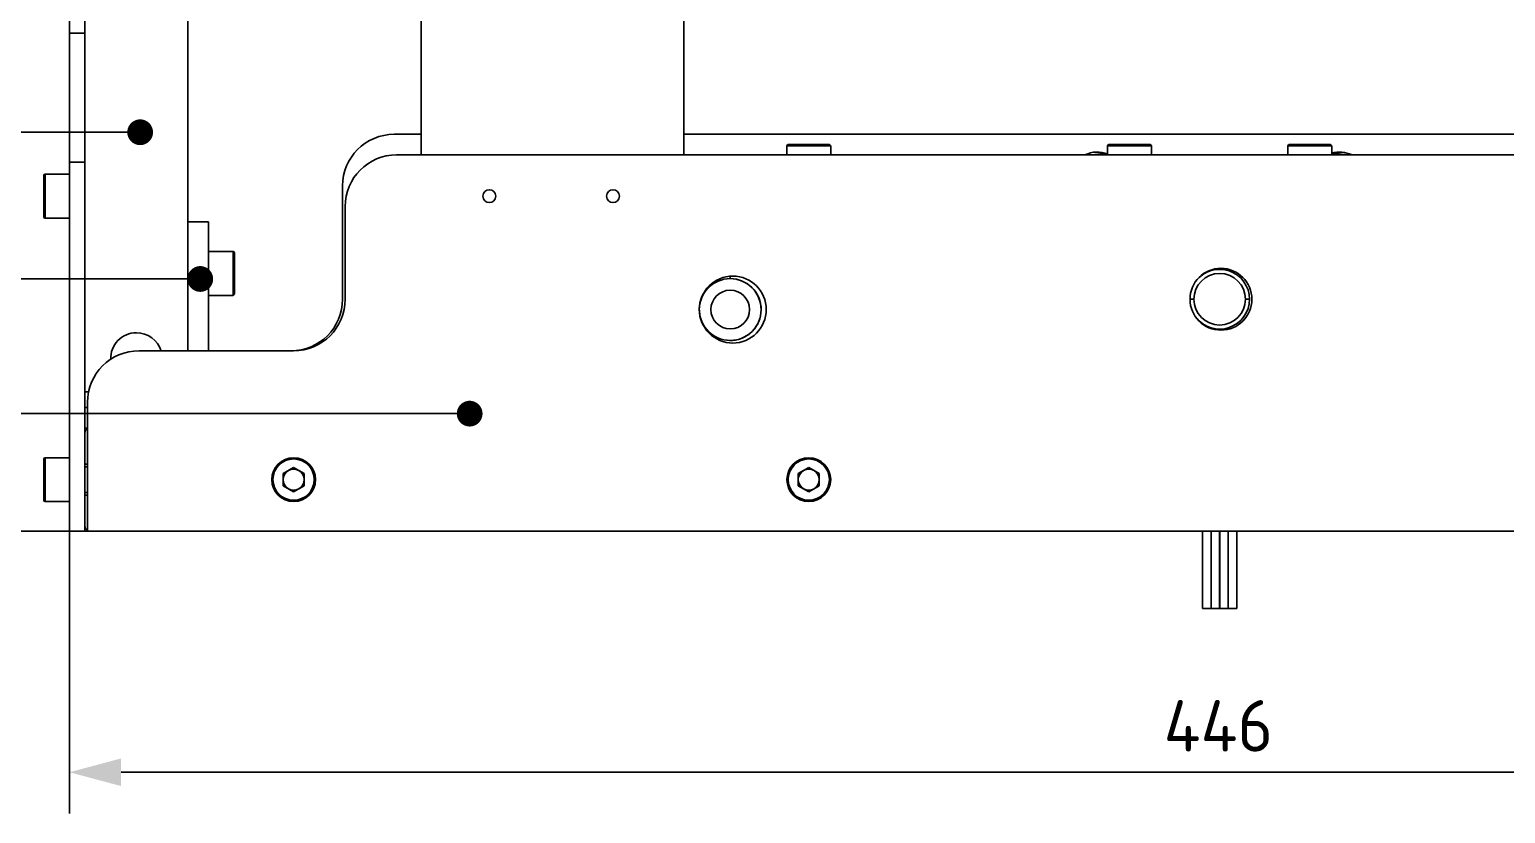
# Model space of a CAD drawing. Header units: millimetres. Extents: x -190 to 12889, y -227 to 3957.
# Drawn here: x 10911.4 to 11197.9, y 1087.6 to 1239.8 of the extents above; entities that cross this region are included whole.
import ezdxf
from ezdxf import colors
from ezdxf.entities.mleader import LeaderData, LeaderLine
from ezdxf.math import Vec2, Vec3

# ---------------------------------------------------------------- set-up
doc = ezdxf.new("R2010")
doc.units = ezdxf.units.MM
doc.header["$LTSCALE"] = 0.7
doc.header["$PDMODE"] = 35
doc.header["$PDSIZE"] = -4
doc.layers.get('0').update_dxf_attribs({"color": 255})
doc.layers.add('DIM', color=94, linetype='Continuous', lineweight=25)
doc.styles.add('TCVN-7284', font='tcvn+7284-2003r.ttf')
doc.styles.add('TCVN7824', font='tcvn+7284-2003r.ttf', dxfattribs={"height": 3.5})
doc.dimstyles.new('TCVN_ISO-25_RadiusDia', dxfattribs={"dimtxt": 2.5, "dimasz": 2.5, "dimexe": 2, "dimexo": 0, "dimgap": 1, "dimtad": 1, "dimtoh": 1, "dimtxsty": 'TCVN-7284', "dimblk": 'Arrow', "dimcen": 0, "dimclrd": 256, "dimclre": 256, "dimclrt": 256, "dimadec": 0, "dimazin": 0, "dimtfac": 1, "dimtofl": 0, "dimtmove": 1, "dimatfit": 0, "dimldrblk": 'Arrow', "dimfxl": 1, "dimlwd": -1, "dimlwe": -1, "dimarcsym": 0})

# ---------------------------------------------------------------- blocks, each defined once
blk = doc.blocks.new('Arrow')
at = {"layer": 'DIM'}
blk.add_solid([(-1, 0.268), (-1, -0.268), (0, 0)], dxfattribs=at)
blk = doc.blocks.new('*D940')
at = {"layer": 'Defpoints', "color": 0, "ltscale": 0.2, "transparency": 16777216}
for p in [(10861.79, 1567.43), (10919.13, 1567.43), (10919.13, 1142.43)]:
    blk.add_point(p, dxfattribs=at)
at = {"layer": 'DIM', "ltscale": 0.2, "transparency": 16777216}
for p, q in [((10919.13, 1567.43), (10853.79, 1567.43)), ((10861.79, 1152.43), (10861.79, 1557.43)), ((10919.13, 1142.43), (10853.79, 1142.43))]:
    blk.add_line(p, q, dxfattribs=at)
at = {"layer": 'DIM', "ltscale": 0.2, "transparency": 16777216, "xscale": 10.00000000000109, "yscale": 10.00000000000109, "zscale": 10.00000000000109}
for p, rotation in [((10861.79, 1567.43), 90), ((10861.79, 1142.43), 270)]:
    blk.add_blockref('Arrow', p, dxfattribs=dict(at, rotation=rotation))
at = {"layer": 'DIM', "ltscale": 0.2, "transparency": 16777216, "insert": (10852.79, 1354.93), "char_height": 10, "attachment_point": 5, "rotation": 90, "style": 'TCVN-7284'}
blk.add_mtext('425', dxfattribs=at)
blk = doc.blocks.new('*D942')
at = {"layer": 'Defpoints', "color": 0, "ltscale": 0.2, "transparency": 16777216}
for p in [(10919.13, 1142.43), (11365.13, 1142.43), (11365.13, 1095.64)]:
    blk.add_point(p, dxfattribs=at)
at = {"layer": 'DIM', "ltscale": 0.2, "transparency": 16777216}
for p, q in [((10919.13, 1142.43), (10919.13, 1087.64)), ((11365.13, 1142.43), (11365.13, 1087.64)), ((10929.13, 1095.64), (11355.13, 1095.64))]:
    blk.add_line(p, q, dxfattribs=at)
at = {"layer": 'DIM', "ltscale": 0.2, "transparency": 16777216, "xscale": 10.00000000000109, "yscale": 10.00000000000109, "zscale": 10.00000000000109, "rotation": 180}
blk.add_blockref('Arrow', (10919.13, 1095.64), dxfattribs=at)
at = {"layer": 'DIM', "ltscale": 0.2, "transparency": 16777216, "xscale": 10.00000000000109, "yscale": 10.00000000000109, "zscale": 10.00000000000109}
blk.add_blockref('Arrow', (11365.13, 1095.64), dxfattribs=at)
at = {"layer": 'DIM', "ltscale": 0.2, "transparency": 16777216, "insert": (11142.13, 1104.64), "char_height": 10, "attachment_point": 5, "style": 'TCVN-7284'}
blk.add_mtext('446', dxfattribs=at)
blk = doc.blocks.new('_Dot')
at = {"color": 0, "linetype": 'ByBlock', "lineweight": -2}
blk.add_line((-0.5, 0), (-1, 0), dxfattribs=at)
at = {"color": 0, "linetype": 'ByBlock', "const_width": 0.5}
blk.add_lwpolyline([(-0.25, 0, 1), (0.25, 0, 1)], format="xyb", close=True, dxfattribs=at)

msp = doc.modelspace()

# ---------------------------------------------------------------- linework, layer by layer
at = {"color": 7, "linetype": 'Continuous', "lineweight": 25}
for p, q in [((10919.1283, 1285.1083), (10919.1283, 1239.0314)), ((10922.1283, 1285.1083), (10922.1283, 1239.0314)), ((10987.3783, 1262.4288), (10987.3783, 1215.4288)), ((11038.3783, 1262.4288), (11038.3783, 1215.4288)), ((10942.1283, 1177.4288), (10942.1283, 1252.4288)), ((10922.1283, 1239.0314), (10919.1283, 1239.0314)), ((10919.1283, 1239.0314), (10919.1283, 1214.0314)), ((10922.1283, 1239.0314), (10922.1283, 1214.0314)), ((10987.3783, 1219.4288), (10982.1283, 1219.4288)), ((11246.3783, 1219.4288), (11038.3783, 1219.4288)), ((11302.6283, 1215.4288), (10982.6283, 1215.4288)), ((11058.3783, 1217.1788), (11058.3783, 1215.4288)), ((11058.6283, 1217.4288), (11062.6283, 1217.4288)), ((11062.6283, 1217.4288), (11066.6283, 1217.4288)), ((11066.8783, 1215.4288), (11066.8783, 1217.1788)), ((11119.1783, 1215.6288), (11120.4459, 1215.6288)), ((11120.6283, 1217.1788), (11120.6283, 1215.4288)), ((11120.8783, 1217.4288), (11124.8783, 1217.4288)), ((11124.8783, 1217.4288), (11128.8783, 1217.4288)), ((11129.1283, 1215.4288), (11129.1283, 1217.1788)), ((11155.6283, 1217.1788), (11155.6283, 1215.4288)), ((11155.8783, 1217.4288), (11159.5039, 1217.4288)), ((11159.5039, 1217.4288), (11163.8783, 1217.4288)), ((11164.1283, 1215.4288), (11164.1283, 1217.1788)), ((11164.1283, 1215.6288), (11165.5783, 1215.6288)), ((10922.1283, 1214.0314), (10919.1283, 1214.0314)), ((10919.1283, 1214.0314), (10919.1283, 1142.4288)), ((10922.1283, 1214.0314), (10922.1283, 1166.4288)), ((10914.1283, 1207.4288), (10914.1283, 1211.4288)), ((10919.1283, 1211.6788), (10914.3783, 1211.6788)), ((10972.1283, 1209.4288), (10972.1283, 1187.4288)), ((10914.1283, 1203.4288), (10914.1283, 1207.4288)), ((10972.6283, 1205.4288), (10972.6283, 1187.4288)), ((10914.3783, 1203.1788), (10919.1283, 1203.1788)), ((10946.1283, 1202.4288), (10942.1283, 1202.4288)), ((10946.1283, 1202.4288), (10946.1283, 1177.4288)), ((10950.8783, 1196.6788), (10946.1283, 1196.6788)), ((10951.1283, 1196.4288), (10951.1283, 1196.1257)), ((10951.1283, 1196.1257), (10951.1283, 1188.4288)), ((11047.3783, 1191.9096), (11047.3783, 1191.4288)), ((11045.3783, 1191.0857), (11045.3783, 1191.4288)), ((10946.1283, 1188.1788), (10950.8783, 1188.1788)), ((11147.3783, 1187.4288), (11148.1783, 1187.4288)), ((10962.6283, 1177.4288), (10932.6283, 1177.4288)), ((10922.1283, 1169.4288), (10922.8303, 1169.4288)), ((10922.1283, 1166.4288), (10922.1283, 1162.4288)), ((10922.1283, 1166.4288), (10922.6283, 1166.4288)), ((10922.6283, 1167.4288), (10922.6283, 1142.4288)), ((10922.1283, 1162.4288), (10922.1283, 1161.4288)), ((10922.1283, 1162.4288), (10922.6283, 1162.4288)), ((10922.1283, 1161.4288), (10922.1283, 1155.4288)), ((10914.1283, 1152.4288), (10914.1283, 1156.4288)), ((10919.1283, 1156.6788), (10914.3783, 1156.6788)), ((10922.1283, 1155.4288), (10922.1283, 1149.4288)), ((10922.1283, 1155.4288), (10922.6283, 1155.4288)), ((10922.6283, 1154.9288), (10922.1283, 1154.9288)), ((10962.6283, 1154.7867), (10960.5863, 1153.6078)), ((10962.6283, 1154.7867), (10964.6703, 1153.6078)), ((11062.6283, 1154.7867), (11060.5863, 1153.6078)), ((11062.6283, 1154.7867), (11064.6703, 1153.6078)), ((10914.1283, 1148.4288), (10914.1283, 1152.4288)), ((10960.5863, 1153.6078), (10960.5863, 1151.2499)), ((10964.6703, 1151.2499), (10964.6703, 1153.6078)), ((11060.5863, 1153.6078), (11060.5863, 1151.2499)), ((11064.6703, 1151.2499), (11064.6703, 1153.6078)), ((10922.1283, 1149.9288), (10922.6283, 1149.9288)), ((10922.1283, 1149.4288), (10922.1283, 1143.4288)), ((10922.6283, 1149.4288), (10922.1283, 1149.4288)), ((10962.6283, 1150.0709), (10960.5863, 1151.2499)), ((10964.6703, 1151.2499), (10962.6283, 1150.0709)), ((11062.6283, 1150.0709), (11060.5863, 1151.2499)), ((11064.6703, 1151.2499), (11062.6283, 1150.0709)), ((10914.3783, 1148.1788), (10919.1283, 1148.1788)), ((10922.1283, 1143.4288), (10922.1283, 1142.4288)), ((10922.1283, 1142.4288), (10919.1283, 1142.4288)), ((10922.1283, 1142.4288), (10922.6283, 1142.4288)), ((10922.6283, 1142.4288), (11362.6283, 1142.4288)), ((11139.0433, 1142.4288), (11139.0433, 1127.4288)), ((11140.7033, 1127.4288), (11140.7033, 1142.4288)), ((11140.7133, 1142.4288), (11140.7133, 1127.4288)), ((11142.3733, 1127.4288), (11142.3733, 1142.4288)), ((11142.3833, 1142.4288), (11142.3833, 1127.4288)), ((11144.0433, 1127.4288), (11144.0433, 1142.4288)), ((11144.0533, 1142.4288), (11144.0533, 1127.4288)), ((11145.7133, 1127.4288), (11145.7133, 1142.4288)), ((11139.0433, 1127.4288), (11140.7033, 1127.4288)), ((11140.7133, 1127.4288), (11142.3733, 1127.4288)), ((11142.3833, 1127.4288), (11144.0433, 1127.4288)), ((11144.0533, 1127.4288), (11145.7133, 1127.4288))]:
    msp.add_line(p, q, dxfattribs=at)
at = {"color": 8, "linetype": 'Continuous', "lineweight": 25}
for p, q in [((11062.6283, 1217.1788), (11058.3783, 1217.1788)), ((11066.8783, 1217.1788), (11062.6283, 1217.1788)), ((11124.8783, 1217.1788), (11120.6283, 1217.1788)), ((11129.1283, 1217.1788), (11124.8783, 1217.1788)), ((11159.4805, 1217.1788), (11155.6283, 1217.1788)), ((11164.1283, 1217.1788), (11159.4805, 1217.1788)), ((10914.3783, 1211.6788), (10914.3783, 1207.4288)), ((10914.3783, 1207.4288), (10914.3783, 1203.1788)), ((10950.8783, 1196.3568), (10950.8783, 1196.6788)), ((10950.8783, 1188.1788), (10950.8783, 1196.3568)), ((11137.3783, 1187.4288), (11136.6283, 1187.4288)), ((10914.3783, 1156.6788), (10914.3783, 1152.4288)), ((10914.3783, 1152.4288), (10914.3783, 1148.1788))]:
    msp.add_line(p, q, dxfattribs=at)
at = {"color": 7, "linetype": 'Continuous', "lineweight": 25, "flags": 128}
for points in [[(11117.7783, 1215.4288), (11118.2028, 1215.5327), (11119.1783, 1215.6288)], [(11165.5783, 1215.6288), (11166.5537, 1215.5327), (11166.9783, 1215.4288)]]:
    msp.add_lwpolyline(points, dxfattribs=at)
at = {"color": 7, "linetype": 'Continuous', "lineweight": 25}
for centre, radius in [((11000.6283, 1207.4288), 1.25), ((11024.6283, 1207.4288), 1.25), ((11047.8783, 1185.4288), 6.5), ((11142.6283, 1187.4288), 6), ((11142.3783, 1187.4288), 5), ((11047.3783, 1185.4288), 6), ((11047.3783, 1185.4288), 3.75), ((10962.6283, 1152.4288), 4.25), ((10962.6283, 1152.4288), 4), ((11062.6283, 1152.4288), 4.25), ((11062.6283, 1152.4288), 4)]:
    msp.add_circle(centre, radius, dxfattribs=at)
for centre, radius, start, end in [((10982.1283, 1209.4288), 10, 90, 180), ((10982.6283, 1205.4288), 10, 90, 180), ((11058.6283, 1217.1788), 0.25, 90, 180), ((11066.6283, 1217.1788), 0.25, 0, 90), ((11118.5583, 1210.9988), 5, 65.543643, 117.625166), ((11120.8783, 1217.1788), 0.25, 90, 180), ((11128.8783, 1217.1788), 0.25, 0, 90), ((11155.8783, 1217.1788), 0.25, 90, 180), ((11163.8783, 1217.1788), 0.25, 0, 90), ((11165.6983, 1210.9988), 5, 62.374834, 108.300455), ((10914.3783, 1211.4288), 0.25, 90, 180), ((10914.3783, 1203.4288), 0.25, 180, 270), ((10950.8783, 1196.4288), 0.25, 0, 90), ((11047.3783, 1185.4288), 6, 109.471221, 90), ((10950.8783, 1188.4288), 0.25, 270, 0), ((10962.1283, 1187.4288), 10, 270, 0), ((10962.6283, 1187.4288), 10, 270, 0), ((10932.1283, 1175.9288), 5, 90, 181.683957), ((10932.1283, 1175.9288), 5, 17.457603, 90), ((10932.6283, 1167.4288), 10, 90, 180), ((10923.1283, 1161.4288), 1, 120, 180), ((10914.3783, 1156.4288), 0.25, 90, 180), ((10962.6283, 1152.4288), 2.042, 120, 180), ((10962.6283, 1152.4288), 2.042, 180, 240), ((10962.6283, 1152.4288), 2.042, 60, 120), ((10962.6283, 1152.4288), 2.042, 0, 60), ((10962.6283, 1152.4288), 2.042, 300, 0), ((11062.6283, 1152.4288), 2.042, 120, 180), ((11062.6283, 1152.4288), 2.042, 180, 240), ((11062.6283, 1152.4288), 2.042, 60, 120), ((11062.6283, 1152.4288), 2.042, 0, 60), ((11062.6283, 1152.4288), 2.042, 300, 0), ((10962.6283, 1152.4288), 2.042, 240, 300), ((11062.6283, 1152.4288), 2.042, 240, 300), ((10914.3783, 1148.4288), 0.25, 180, 270), ((10923.1283, 1143.4288), 1, 180, 240)]:
    msp.add_arc(centre, radius, start, end, dxfattribs=at)
at = {"color": 8, "linetype": 'Continuous', "lineweight": 25}
for start, end in [(0, 142.395464), (217.604537, 0)]:
    msp.add_arc((11142.3783, 1187.4288), 5.8, start, end, dxfattribs=at)

# ---------------------------------------------------------------- dimensions: what is measured, and where the dimension line sits
at = {"layer": 'DIM', "ltscale": 0.2}
dim = msp.add_linear_dim(base=(10861.7942, 1567.4288), p1=(10919.1283, 1142.4288), p2=(10919.1283, 1567.4288), angle=90, dimstyle='TCVN_ISO-25_RadiusDia', override={"dimscale": 4}, dxfattribs=at)
dim.commit()
dim.dimension.update_dxf_attribs({"geometry": '*D940', "text_midpoint": (10852.7942, 1354.9288)})
dim = msp.add_linear_dim(base=(11365.1283, 1095.6404), p1=(10919.1283, 1142.4288), p2=(11365.1283, 1142.4288), dimstyle='TCVN_ISO-25_RadiusDia', override={"dimscale": 4}, dxfattribs=at)
dim.commit()
dim.dimension.update_dxf_attribs({"geometry": '*D942', "text_midpoint": (11142.1283, 1104.6404)})

# ---------------------------------------------------------------- leaders
ml = msp.add_multileader_mtext('Standard', dxfattribs=at)
ml.set_content('24', color=256, style='TCVN7824')
ml.set_leader_properties(color=256)
ml.set_arrow_properties(name='DOT')
ml.build(insert=Vec2(0, 0))
ml.multileader.update_dxf_attribs({"text_left_attachment_type": 6, "text_right_attachment_type": 6, "dogleg_length": 0.36, "arrow_head_size": 5})
ctx = ml.context
ctx.base_point, ctx.char_height, ctx.arrow_head_size, ctx.plane_origin = Vec3(10825.146, 1219.8316), 3.5, 5, Vec3(10932.8413, 1219.8316)
ctx.left_attachment, ctx.right_attachment, ctx.text_align_type = 6, 6, 2
notes = []
notes.append((ctx, [(0, (1, 1, 0), (10834.056, 1219.8316), (-1, 0), 0.36, [(0, [(10932.8413, 1219.8316)], 0, [])])]))
ctx.mtext.insert, ctx.mtext.alignment, ctx.mtext.flow_direction = Vec3(10831.696, 1224.0316), 3, 5
ml = msp.add_multileader_mtext('Standard', dxfattribs=at)
ml.set_content('27', color=256, style='TCVN7824')
ml.set_leader_properties(color=256)
ml.set_arrow_properties(name='DOT')
ml.build(insert=Vec2(0, 0))
ml.multileader.update_dxf_attribs({"text_left_attachment_type": 6, "text_right_attachment_type": 6, "dogleg_length": 0.36, "arrow_head_size": 5})
ctx = ml.context
ctx.base_point, ctx.char_height, ctx.arrow_head_size, ctx.plane_origin = Vec3(10825.496, 1191.3585), 3.5, 5, Vec3(10944.5103, 1191.3585)
ctx.left_attachment, ctx.right_attachment, ctx.text_align_type = 6, 6, 2
notes.append((ctx, [(0, (1, 1, 0), (10834.056, 1191.3585), (-1, 0), 0.36, [(0, [(10944.5103, 1191.3585)], 0, [])])]))
ctx.mtext.insert, ctx.mtext.alignment, ctx.mtext.flow_direction = Vec3(10831.696, 1195.5585), 3, 5
ml = msp.add_multileader_mtext('Standard', dxfattribs=at)
ml.set_content('28', color=256, style='TCVN7824')
ml.set_leader_properties(color=256)
ml.set_arrow_properties(name='DOT')
ml.build(insert=Vec2(0, 0))
ml.multileader.update_dxf_attribs({"text_left_attachment_type": 6, "text_right_attachment_type": 6, "dogleg_length": 0.36, "arrow_head_size": 5})
ctx = ml.context
ctx.base_point, ctx.char_height, ctx.arrow_head_size, ctx.plane_origin = Vec3(10826.0158, 1165.2263), 3.5, 5, Vec3(10996.8024, 1165.2263)
ctx.left_attachment, ctx.right_attachment, ctx.text_align_type = 6, 6, 2
notes.append((ctx, [(0, (1, 1, 0), (10834.5758, 1165.2263), (-1, 0), 0.36, [(0, [(10996.8024, 1165.2263)], 0, [])])]))
ctx.mtext.insert, ctx.mtext.alignment, ctx.mtext.flow_direction = Vec3(10832.2158, 1169.4263), 3, 5
for ctx, leaders in notes:
    for number, flags, end, landing, length, lines in leaders:
        leader = LeaderData()
        leader.index, (leader.has_last_leader_line, leader.has_dogleg_vector, leader.attachment_direction) = number, flags
        leader.last_leader_point, leader.dogleg_vector, leader.dogleg_length = Vec3(end), Vec3(landing), length
        for number, points, colour, breaks in lines:
            line = LeaderLine()
            line.index, line.vertices, line.color, line.breaks = number, Vec3.list(points), colors.encode_raw_color(colour), breaks
            leader.lines.append(line)
        ctx.leaders.append(leader)

doc.saveas('drawing.dxf')
